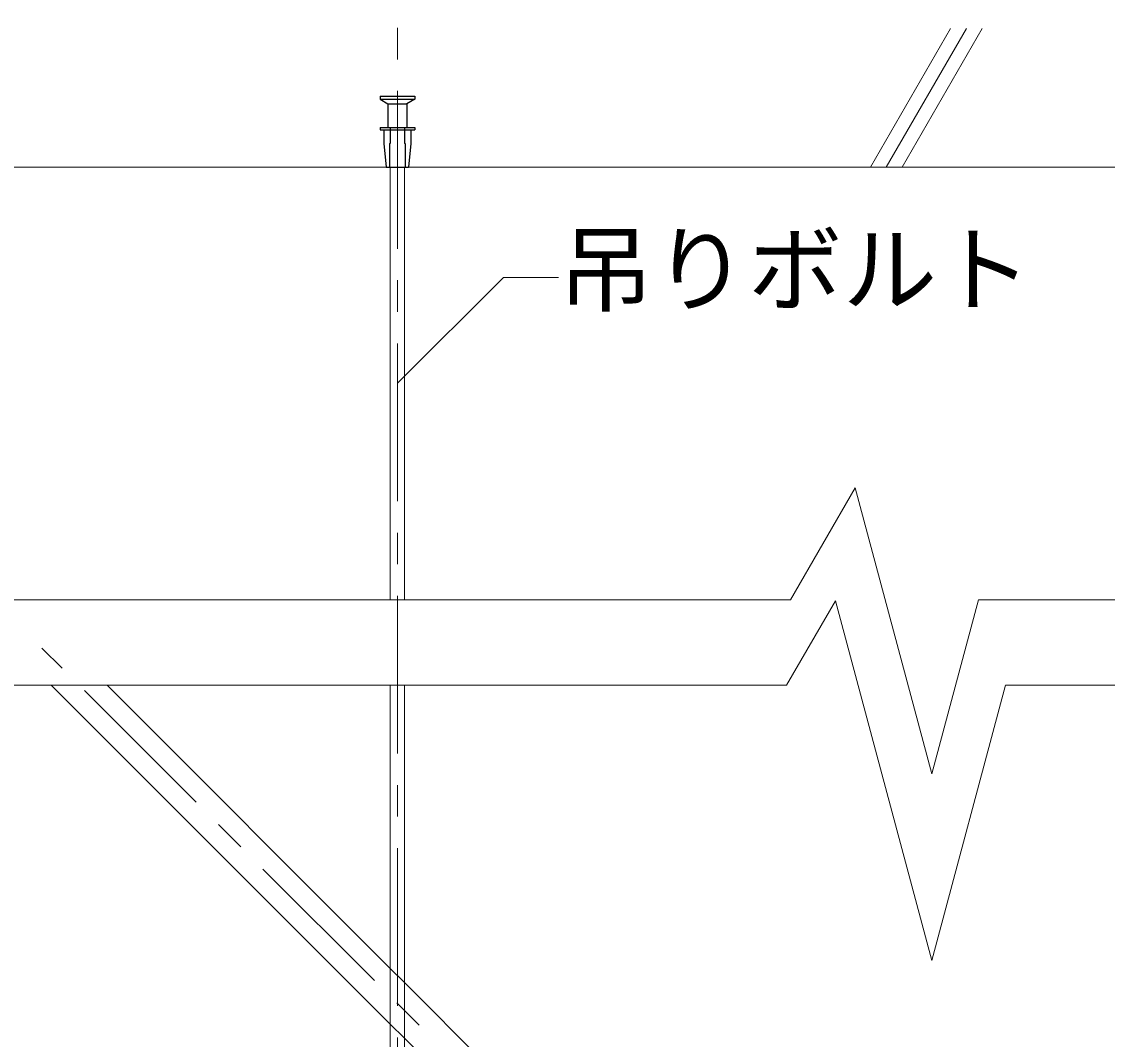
# Model space of a CAD drawing. Units: millimetres on the paper, with parts at other scales. Extents: x -195 to 195, y -135 to 133.
# Drawn here: x -128.28 to -93.88, y 60.38 to 92.63 of the extents above; entities that cross this region are included whole.
import ezdxf
from ezdxf.enums import TextEntityAlignment as Align

# ---------------------------------------------------------------- set-up
doc = ezdxf.new("R2010")
doc.units = ezdxf.units.MM
doc.linetypes.add('CHAIN1', pattern=[8, 5, -1, 1, -1])
doc.linetypes.add('DASHED1', pattern=[1.8, 1.2, -0.6])
for name, color, linetype, lineweight in [('5-0_中心線', 4, 'CHAIN1', 9), ('5-1_吊り材', 7, 'Continuous', 18), ('5-4_ブレース・補強材', 4, 'Continuous', 9), ('5-6_文字', 7, 'Continuous', 18), ('5-9_躯体他', 4, 'Continuous', 9), ('5-C_ビス・アンカーボルト', 2, 'DASHED1', 25)]:
    doc.layers.add(name, color=color, linetype=linetype, lineweight=lineweight)
doc.styles.add('ＭＳ ゴシック', font='')
doc.styles.get('ＭＳ ゴシック').set_extended_font_data('MS Gothic')

msp = doc.modelspace()

# ---------------------------------------------------------------- linework, layer by layer
at = {"layer": '5-0_中心線'}
for p, q in [((-116.379, 37.435), (-116.379, 92.631)), ((-94.474, 39.613), (-127.642, 72.78))]:
    msp.add_line(p, q, dxfattribs=at)
at = {"layer": '5-1_吊り材'}
for p, q in [((-116.604, 74.304), (-116.604, 88.025)), ((-116.154, 74.304), (-116.154, 88.025)), ((-116.604, 42.645), (-116.604, 71.602)), ((-116.154, 42.645), (-116.154, 71.602))]:
    msp.add_line(p, q, dxfattribs=at)
at = {"layer": '5-4_ブレース・補強材'}
for p, q in [((-116.604, 60.859), (-127.347, 71.602)), ((-116.604, 62.627), (-125.58, 71.602)), ((-96.942, 42.964), (-116.154, 62.177)), ((-97.82, 42.075), (-116.154, 60.409))]:
    msp.add_line(p, q, dxfattribs=at)
at = {"layer": '5-4_ブレース・補強材', "color": 2, "linetype": 'DASHED1', "lineweight": 25}
for p, q in [((-116.604, 62.627), (-116.154, 62.177)), ((-116.154, 60.409), (-116.604, 60.859))]:
    msp.add_line(p, q, dxfattribs=at)
at = {"layer": '5-6_文字'}
for p, q in [((-116.359, 81.184), (-113.019, 84.524)), ((-111.269, 84.524), (-113.019, 84.524)), ((-103.919, 74.304), (-101.868, 77.856)), ((-101.868, 77.856), (-99.44, 68.794)), ((-174.497, 74.304), (-103.919, 74.304)), ((-99.44, 68.794), (-97.964, 74.304)), ((-97.964, 74.304), (-10.049, 74.304)), ((-174.497, 71.602), (-104.041, 71.602)), ((-99.44, 62.879), (-97.103, 71.602)), ((-97.103, 71.602), (-10.049, 71.602))]:
    msp.add_line(p, q, dxfattribs=at)
msp.add_lwpolyline([(-104.041, 71.602), (-102.495, 74.28), (-99.44, 62.879)], dxfattribs=at)
at = {"layer": '5-9_躯体他'}
for p, q in [((-101.382, 88.025), (-98.844, 92.42)), ((-100.882, 88.025), (-98.344, 92.42)), ((-100.382, 88.025), (-97.844, 92.42)), ((-175.862, 88.025), (-10.049, 88.025))]:
    msp.add_line(p, q, dxfattribs=at)
at = {"layer": '5-C_ビス・アンカーボルト', "linetype": 'Continuous'}
for p, q in [((-116.929, 90.275), (-115.829, 90.275)), ((-116.929, 90.275), (-116.929, 90.175)), ((-116.929, 90.175), (-115.829, 90.175)), ((-116.929, 90.175), (-116.679, 90.025)), ((-115.829, 90.175), (-116.079, 90.025)), ((-115.829, 90.275), (-115.829, 90.175)), ((-116.679, 90.025), (-116.079, 90.025)), ((-116.679, 90.025), (-116.679, 89.275)), ((-116.079, 90.025), (-116.079, 89.275)), ((-116.929, 89.275), (-115.829, 89.275)), ((-116.929, 89.275), (-116.929, 89.2)), ((-116.929, 89.2), (-115.829, 89.2)), ((-116.804, 89.2), (-116.804, 88.775)), ((-115.954, 89.2), (-115.954, 88.775)), ((-115.829, 89.275), (-115.829, 89.2)), ((-116.804, 88.775), (-116.729, 88.025)), ((-115.954, 88.775), (-116.029, 88.025)), ((-116.729, 88.025), (-116.029, 88.025))]:
    msp.add_line(p, q, dxfattribs=at)
at = {"layer": '5-C_ビス・アンカーボルト'}
for p, q in [((-116.604, 89.275), (-116.604, 88.775)), ((-116.154, 89.275), (-116.154, 88.775)), ((-116.629, 88.775), (-116.604, 88.775)), ((-116.629, 88.775), (-116.629, 88.025)), ((-116.129, 88.775), (-116.154, 88.775)), ((-116.129, 88.775), (-116.129, 88.025))]:
    msp.add_line(p, q, dxfattribs=at)

# ---------------------------------------------------------------- texts
at = {"layer": '5-6_文字', "style": 'ＭＳ ゴシック'}
msp.add_text('吊りボルト', height=2.199, dxfattribs=at).set_placement((-111.269, 83.024), align=Align.BOTTOM_LEFT)

doc.saveas('drawing.dxf')
